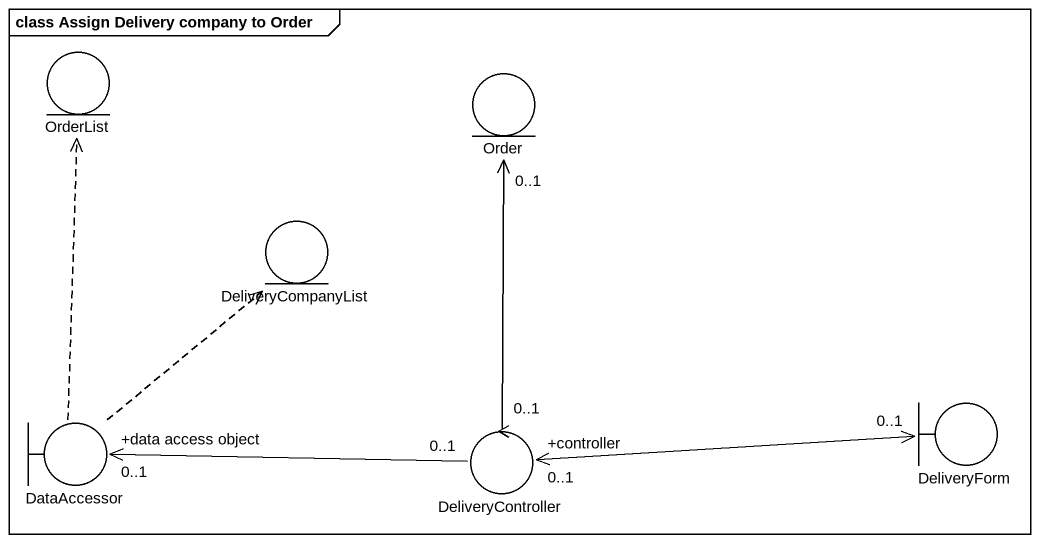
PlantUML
@startuml
mainframe class Assign Delivery company to Order
entity OrderList
entity Order
entity DeliveryCompanyList
boundary DeliveryForm
boundary DataAccessor
control DeliveryController
DataAccessor .up.> OrderList
DataAccessor .up.> DeliveryCompanyList
DeliveryController "0..1" -up-> "0..1" Order
DeliveryController "+controller\n0..1" <-right-> "0..1" DeliveryForm
DeliveryController "0..1" -left-> "+data access object\n0..1" DataAccessor
@enduml
